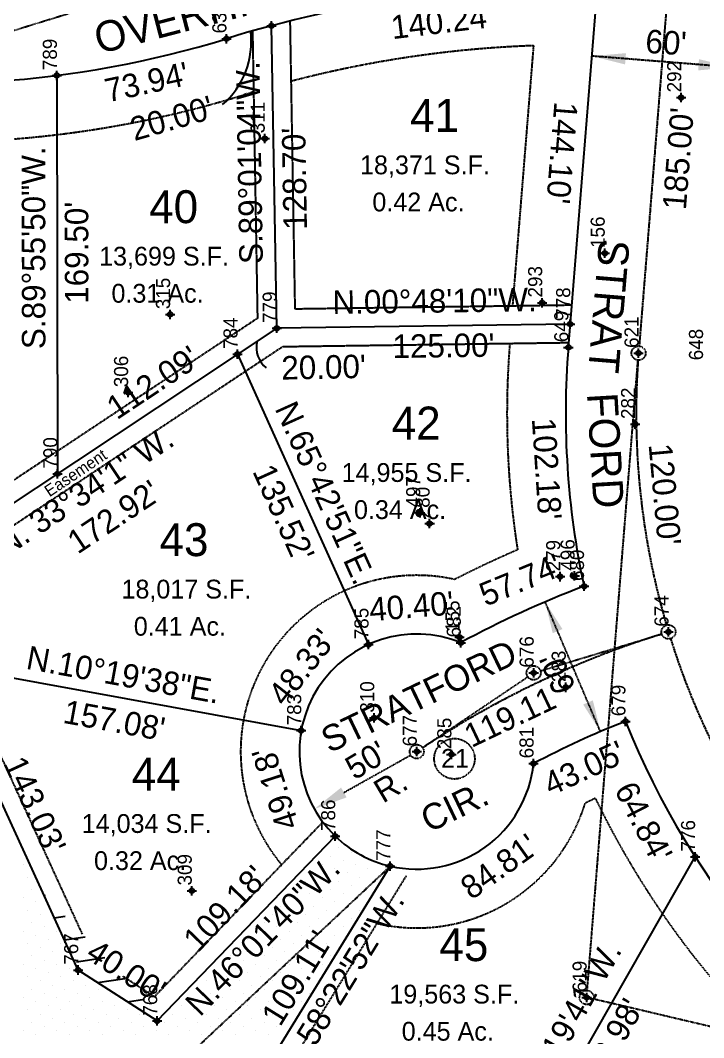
# Model space of a CAD drawing. Extents: x 26090 to 29323, y 9677 to 11446.
# Drawn here: x 27151.6 to 27442.6, y 10292.5 to 10725.3 of the extents above; entities that cross this region are included whole.
import ezdxf
from ezdxf.enums import TextEntityAlignment as Align

# ---------------------------------------------------------------- set-up
doc = ezdxf.new("R2010")
doc.units = 0
doc.header["$MEASUREMENT"] = 0
doc.header["$PDMODE"] = 34
doc.header["$PDSIZE"] = 2
for name, pattern in [('CENTER2', [1.125, 0.75, -0.125, 0.125, -0.125]), ('HIDDEN', [0.375, 0.25, -0.125]), ('HIDDEN2', [0.1875, 0.125, -0.0625])]:
    doc.linetypes.add(name, pattern=pattern)
doc.layers.get('0').update_dxf_attribs({"linetype": 'CONTINUOUS'})
for name, color, linetype in [('V-CTRL', 8, 'CONTINUOUS'), ('V-ESMT', 5, 'HIDDEN'), ('V-ESMT-TEXT', 5, 'CONTINUOUS'), ('V-PROP-AREA', 8, 'CONTINUOUS'), ('V-PROP-DIM', 7, 'CONTINUOUS'), ('V-PROP-LINE', 1, 'CONTINUOUS'), ('V-PROP-PATT', 9, 'CONTINUOUS'), ('V-PROP-SBCK', 8, 'HIDDEN2'), ('V-PROP-TEXT', 1, 'CONTINUOUS'), ('V-ROAD-CNTR', 3, 'CENTER2'), ('V-ROAD-DIM', 36, 'HIDDEN2'), ('V-ROAD-TEXT', 7, 'CONTINUOUS'), ('V-SITE-EWAT', 5, 'CONTINUOUS'), ('V-SSWR', 5, 'CONTINUOUS')]:
    doc.layers.add(name, color=color, linetype=linetype)

# ---------------------------------------------------------------- blocks, each defined once
blk = doc.blocks.new('*X3')
at = {"color": 0}
for p, q in [((27287.25, 10373.26), (27287.25, 10373.26)), ((27292.55, 10371.49), (27292.55, 10371.49)), ((27152.9, 10366.19), (27152.9, 10366.19)), ((27280.18, 10366.19), (27280.18, 10366.19)), ((27283.72, 10369.72), (27283.72, 10369.72)), ((27289.02, 10367.95), (27289.02, 10367.95)), ((27294.32, 10366.19), (27294.32, 10366.19)), ((27276.64, 10362.65), (27276.64, 10362.65)), ((27285.48, 10364.42), (27285.48, 10364.42)), ((27290.79, 10362.65), (27290.79, 10362.65)), ((27299.63, 10364.42), (27299.63, 10364.42)), ((27304.93, 10362.65), (27304.93, 10362.65)), ((27154.67, 10360.88), (27154.67, 10360.88)), ((27273.11, 10359.11), (27273.11, 10359.11)), ((27278.41, 10357.35), (27278.41, 10357.35)), ((27281.95, 10360.88), (27281.95, 10360.88)), ((27287.25, 10359.11), (27287.25, 10359.11)), ((27292.55, 10357.35), (27292.55, 10357.35)), ((27296.09, 10360.88), (27296.09, 10360.88)), ((27301.39, 10359.11), (27301.39, 10359.11)), ((27156.44, 10355.58), (27156.44, 10355.58)), ((27269.57, 10355.58), (27269.57, 10355.58)), ((27274.88, 10353.81), (27274.88, 10353.81)), ((27283.72, 10355.58), (27283.72, 10355.58)), ((27289.02, 10353.81), (27289.02, 10353.81)), ((27297.86, 10355.58), (27297.86, 10355.58)), ((27152.9, 10352.04), (27152.9, 10352.04)), ((27158.2, 10350.28), (27158.2, 10350.28)), ((27163.51, 10348.51), (27163.51, 10348.51)), ((27262.5, 10348.51), (27262.5, 10348.51)), ((27266.04, 10352.04), (27266.04, 10352.04)), ((27271.34, 10350.28), (27271.34, 10350.28)), ((27276.64, 10348.51), (27276.64, 10348.51)), ((27280.18, 10352.04), (27280.18, 10352.04)), ((27285.48, 10350.28), (27285.48, 10350.28)), ((27290.79, 10348.51), (27290.79, 10348.51)), ((27294.32, 10352.04), (27294.32, 10352.04)), ((27299.63, 10350.28), (27299.63, 10350.28)), ((27154.67, 10346.74), (27154.67, 10346.74)), ((27159.97, 10344.97), (27159.97, 10344.97)), ((27258.97, 10344.97), (27258.97, 10344.97)), ((27267.81, 10346.74), (27267.81, 10346.74)), ((27273.11, 10344.97), (27273.11, 10344.97)), ((27281.95, 10346.74), (27281.95, 10346.74)), ((27287.25, 10344.97), (27287.25, 10344.97)), ((27296.09, 10346.74), (27296.09, 10346.74)), ((27156.44, 10341.44), (27156.44, 10341.44)), ((27161.74, 10339.67), (27161.74, 10339.67)), ((27165.27, 10343.2), (27165.27, 10343.2)), ((27255.43, 10341.44), (27255.43, 10341.44)), ((27260.73, 10339.67), (27260.73, 10339.67)), ((27264.27, 10343.2), (27264.27, 10343.2)), ((27269.57, 10341.44), (27269.57, 10341.44)), ((27274.88, 10339.67), (27274.88, 10339.67)), ((27278.41, 10343.2), (27278.41, 10343.2)), ((27283.72, 10341.44), (27283.72, 10341.44)), ((27289.02, 10339.67), (27289.02, 10339.67)), ((27292.55, 10343.2), (27292.55, 10343.2)), ((27152.9, 10337.9), (27152.9, 10337.9)), ((27158.2, 10336.13), (27158.2, 10336.13)), ((27167.04, 10337.9), (27167.04, 10337.9)), ((27251.9, 10337.9), (27251.9, 10337.9)), ((27257.2, 10336.13), (27257.2, 10336.13)), ((27266.04, 10337.9), (27266.04, 10337.9)), ((27271.34, 10336.13), (27271.34, 10336.13)), ((27280.18, 10337.9), (27280.18, 10337.9)), ((27285.48, 10336.13), (27285.48, 10336.13)), ((27154.67, 10332.6), (27154.67, 10332.6)), ((27163.51, 10334.37), (27163.51, 10334.37)), ((27168.81, 10332.6), (27168.81, 10332.6)), ((27248.36, 10334.37), (27248.36, 10334.37)), ((27253.66, 10332.6), (27253.66, 10332.6)), ((27262.5, 10334.37), (27262.5, 10334.37)), ((27267.81, 10332.6), (27267.81, 10332.6)), ((27276.64, 10334.37), (27276.64, 10334.37)), ((27281.95, 10332.6), (27281.95, 10332.6)), ((27156.44, 10327.29), (27156.44, 10327.29)), ((27159.97, 10330.83), (27159.97, 10330.83)), ((27165.27, 10329.06), (27165.27, 10329.06)), ((27170.58, 10327.29), (27170.58, 10327.29)), ((27241.29, 10327.29), (27241.29, 10327.29)), ((27244.82, 10330.83), (27244.82, 10330.83)), ((27250.13, 10329.06), (27250.13, 10329.06)), ((27255.43, 10327.29), (27255.43, 10327.29)), ((27258.97, 10330.83), (27258.97, 10330.83)), ((27264.27, 10329.06), (27264.27, 10329.06)), ((27269.57, 10327.29), (27269.57, 10327.29)), ((27273.11, 10330.83), (27273.11, 10330.83)), ((27278.41, 10329.06), (27278.41, 10329.06)), ((27283.72, 10327.29), (27283.72, 10327.29)), ((27287.25, 10330.83), (27287.25, 10330.83)), ((27152.9, 10323.76), (27152.9, 10323.76)), ((27161.74, 10325.53), (27161.74, 10325.53)), ((27167.04, 10323.76), (27167.04, 10323.76)), ((27237.75, 10323.76), (27237.75, 10323.76)), ((27246.59, 10325.53), (27246.59, 10325.53)), ((27251.9, 10323.76), (27251.9, 10323.76)), ((27260.73, 10325.53), (27260.73, 10325.53)), ((27266.04, 10323.76), (27266.04, 10323.76)), ((27274.88, 10325.53), (27274.88, 10325.53)), ((27280.18, 10323.76), (27280.18, 10323.76)), ((27154.67, 10318.46), (27154.67, 10318.46)), ((27158.2, 10321.99), (27158.2, 10321.99)), ((27163.51, 10320.22), (27163.51, 10320.22)), ((27168.81, 10318.46), (27168.81, 10318.46)), ((27172.35, 10321.99), (27172.35, 10321.99)), ((27177.65, 10320.22), (27177.65, 10320.22)), ((27234.22, 10320.22), (27234.22, 10320.22)), ((27239.52, 10318.46), (27239.52, 10318.46)), ((27243.06, 10321.99), (27243.06, 10321.99)), ((27248.36, 10320.22), (27248.36, 10320.22)), ((27253.66, 10318.46), (27253.66, 10318.46)), ((27257.2, 10321.99), (27257.2, 10321.99)), ((27262.5, 10320.22), (27262.5, 10320.22)), ((27267.81, 10318.46), (27267.81, 10318.46)), ((27271.34, 10321.99), (27271.34, 10321.99)), ((27276.64, 10320.22), (27276.64, 10320.22)), ((27159.97, 10316.69), (27159.97, 10316.69)), ((27165.27, 10314.92), (27165.27, 10314.92)), ((27174.11, 10316.69), (27174.11, 10316.69)), ((27179.42, 10314.92), (27179.42, 10314.92)), ((27230.68, 10316.69), (27230.68, 10316.69)), ((27235.99, 10314.92), (27235.99, 10314.92)), ((27244.82, 10316.69), (27244.82, 10316.69)), ((27250.13, 10314.92), (27250.13, 10314.92)), ((27258.97, 10316.69), (27258.97, 10316.69)), ((27264.27, 10314.92), (27264.27, 10314.92)), ((27273.11, 10316.69), (27273.11, 10316.69)), ((27152.9, 10309.62), (27152.9, 10309.62)), ((27156.44, 10313.15), (27156.44, 10313.15)), ((27161.74, 10311.38), (27161.74, 10311.38)), ((27167.04, 10309.62), (27167.04, 10309.62)), ((27170.58, 10313.15), (27170.58, 10313.15)), ((27175.88, 10311.38), (27175.88, 10311.38)), ((27181.18, 10309.62), (27181.18, 10309.62)), ((27184.72, 10313.15), (27184.72, 10313.15)), ((27190.02, 10311.38), (27190.02, 10311.38)), ((27223.61, 10309.62), (27223.61, 10309.62)), ((27227.15, 10313.15), (27227.15, 10313.15)), ((27232.45, 10311.38), (27232.45, 10311.38)), ((27237.75, 10309.62), (27237.75, 10309.62)), ((27241.29, 10313.15), (27241.29, 10313.15)), ((27246.59, 10311.38), (27246.59, 10311.38)), ((27251.9, 10309.62), (27251.9, 10309.62)), ((27255.43, 10313.15), (27255.43, 10313.15)), ((27260.73, 10311.38), (27260.73, 10311.38)), ((27266.04, 10309.62), (27266.04, 10309.62)), ((27269.57, 10313.15), (27269.57, 10313.15)), ((27274.88, 10311.38), (27274.88, 10311.38)), ((27158.2, 10307.85), (27158.2, 10307.85)), ((27163.51, 10306.08), (27163.51, 10306.08)), ((27172.35, 10307.85), (27172.35, 10307.85)), ((27177.65, 10306.08), (27177.65, 10306.08)), ((27186.49, 10307.85), (27186.49, 10307.85)), ((27191.79, 10306.08), (27191.79, 10306.08)), ((27220.08, 10306.08), (27220.08, 10306.08)), ((27228.91, 10307.85), (27228.91, 10307.85)), ((27234.22, 10306.08), (27234.22, 10306.08)), ((27243.06, 10307.85), (27243.06, 10307.85)), ((27248.36, 10306.08), (27248.36, 10306.08)), ((27257.2, 10307.85), (27257.2, 10307.85)), ((27262.5, 10306.08), (27262.5, 10306.08)), ((27271.34, 10307.85), (27271.34, 10307.85)), ((27154.67, 10304.31), (27154.67, 10304.31)), ((27159.97, 10302.55), (27159.97, 10302.55)), ((27165.27, 10300.78), (27165.27, 10300.78)), ((27168.81, 10304.31), (27168.81, 10304.31)), ((27174.11, 10302.55), (27174.11, 10302.55)), ((27179.42, 10300.78), (27179.42, 10300.78)), ((27182.95, 10304.31), (27182.95, 10304.31)), ((27188.26, 10302.55), (27188.26, 10302.55)), ((27193.56, 10300.78), (27193.56, 10300.78)), ((27197.09, 10304.31), (27197.09, 10304.31)), ((27202.4, 10302.55), (27202.4, 10302.55)), ((27207.7, 10300.78), (27207.7, 10300.78)), ((27216.54, 10302.55), (27216.54, 10302.55)), ((27221.84, 10300.78), (27221.84, 10300.78)), ((27225.38, 10304.31), (27225.38, 10304.31)), ((27230.68, 10302.55), (27230.68, 10302.55)), ((27235.99, 10300.78), (27235.99, 10300.78)), ((27239.52, 10304.31), (27239.52, 10304.31)), ((27244.82, 10302.55), (27244.82, 10302.55)), ((27250.13, 10300.78), (27250.13, 10300.78)), ((27253.66, 10304.31), (27253.66, 10304.31)), ((27258.97, 10302.55), (27258.97, 10302.55)), ((27264.27, 10300.78), (27264.27, 10300.78)), ((27267.81, 10304.31), (27267.81, 10304.31)), ((27156.44, 10299.01), (27156.44, 10299.01)), ((27161.74, 10297.24), (27161.74, 10297.24)), ((27170.58, 10299.01), (27170.58, 10299.01)), ((27175.88, 10297.24), (27175.88, 10297.24)), ((27184.72, 10299.01), (27184.72, 10299.01)), ((27190.02, 10297.24), (27190.02, 10297.24)), ((27198.86, 10299.01), (27198.86, 10299.01)), ((27204.17, 10297.24), (27204.17, 10297.24)), ((27213, 10299.01), (27213, 10299.01)), ((27218.31, 10297.24), (27218.31, 10297.24)), ((27227.15, 10299.01), (27227.15, 10299.01)), ((27232.45, 10297.24), (27232.45, 10297.24)), ((27241.29, 10299.01), (27241.29, 10299.01)), ((27246.59, 10297.24), (27246.59, 10297.24)), ((27255.43, 10299.01), (27255.43, 10299.01)), ((27260.73, 10297.24), (27260.73, 10297.24)), ((27152.9, 10295.47), (27152.9, 10295.47)), ((27158.2, 10293.71), (27158.2, 10293.71)), ((27167.04, 10295.47), (27167.04, 10295.47)), ((27172.35, 10293.71), (27172.35, 10293.71)), ((27181.18, 10295.47), (27181.18, 10295.47)), ((27186.49, 10293.71), (27186.49, 10293.71)), ((27195.33, 10295.47), (27195.33, 10295.47)), ((27200.63, 10293.71), (27200.63, 10293.71)), ((27209.47, 10295.47), (27209.47, 10295.47)), ((27214.77, 10293.71), (27214.77, 10293.71)), ((27223.61, 10295.47), (27223.61, 10295.47)), ((27228.91, 10293.71), (27228.91, 10293.71)), ((27237.75, 10295.47), (27237.75, 10295.47)), ((27243.06, 10293.71), (27243.06, 10293.71)), ((27251.9, 10295.47), (27251.9, 10295.47)), ((27257.2, 10293.71), (27257.2, 10293.71))]:
    blk.add_line(p, q, dxfattribs=at)
blk = doc.blocks.new('*X6')
at = {"color": 0}
for p, q in [((27161.73, 10353), (27162.28, 10353.09)), ((27166.06, 10343.54), (27170.72, 10344.25)), ((27170.4, 10334.09), (27179.16, 10335.41)), ((27175.51, 10324.75), (27187.59, 10326.58)), ((27184.51, 10315.99), (27196.03, 10317.74)), ((27197.23, 10307.81), (27204.47, 10308.9))]:
    blk.add_line(p, q, dxfattribs=at)

msp = doc.modelspace()

# ---------------------------------------------------------------- linework, layer by layer
at = {"layer": 'V-CTRL'}
for p in [(27258.56, 10723.06), (27239.34, 10717.53), (27167.16, 10701.91), (27433.01, 10692.46), (27255.66, 10675.05), (27400.44, 10626.27), (27373.81, 10605.2), (27215.35, 10600.22), (27260.77, 10594.38), (27385.76, 10596.13), (27384.95, 10586.17), (27244.1, 10583.32), (27414.85, 10583.75), (27197.48, 10567.04), (27413.39, 10553.51), (27167.37, 10532.41), (27321.88, 10515.84), (27325.89, 10511.27), (27381.49, 10488.67), (27387.63, 10488.98), (27391.62, 10484.57), (27427.6, 10465.14), (27299.84, 10459.8), (27338.62, 10462.92), (27339.14, 10460.58), (27370.18, 10447.72), (27383.84, 10441.59), (27302.3, 10428.56), (27409.25, 10427.06), (27271.21, 10423.19), (27320.4, 10414.23), (27335.13, 10413.05), (27370.14, 10409.13), (27285.69, 10378.24), (27438.92, 10369.52), (27309.13, 10365.51), (27224.59, 10355.05), (27176.25, 10321.31), (27392.75, 10309.64), (27209.88, 10299.66)]:
    msp.add_point(p, dxfattribs=at)
at = {"layer": 'V-ESMT'}
for p, q in [((27268.63, 10602.49), (27266.53, 10725.11)), ((27252.69, 10598.63), (27250.6, 10720.87)), ((27386.4, 10604.14), (27268.63, 10602.49)), ((27252.69, 10598.63), (27103.39, 10499.56)), ((27263.23, 10586.42), (27110.14, 10484.83)), ((27385.11, 10588.12), (27263.23, 10586.42)), ((27178.06, 10336.56), (27110.14, 10484.83)), ((27208.68, 10309.95), (27279.93, 10383.8)), ((27227.03, 10288.63), (27309.13, 10365.51)), ((27262.85, 10275.08), (27315.94, 10361.32)), ((27208.68, 10309.95), (27195.15, 10318.66))]:
    msp.add_line(p, q, dxfattribs=at)
at = {"layer": 'V-PROP-DIM'}
msp.add_arc((27214.08, 10716.47), 35.87, 311.2086, 6.6398, dxfattribs=at)
at = {"layer": 'V-PROP-LINE'}
for p, q in [((27384.95, 10586.17), (27397.34, 10739.77)), ((27260.77, 10594.38), (27258.56, 10723.06)), ((27167.16, 10701.91), (27167.37, 10532.41)), ((27385.76, 10596.13), (27260.77, 10594.38)), ((27260.77, 10594.38), (27100.02, 10487.71)), ((27244.1, 10583.32), (27299.84, 10459.8)), ((27161.15, 10354.27), (27075.03, 10542.26)), ((27116.68, 10451.35), (27271.21, 10423.19)), ((27209.88, 10299.66), (27285.69, 10378.24)), ((27251.92, 10272.6), (27309.13, 10365.51)), ((27348.34, 10210.54), (27438.92, 10369.52)), ((27176.25, 10321.31), (27161.15, 10354.27)), ((27209.88, 10299.66), (27176.25, 10321.31))]:
    msp.add_line(p, q, dxfattribs=at)
for centre, radius, start, end in [((27113.59, 11123.97), 425.45, 233.5551, 287.1914), ((27387.12, 10239.87), 500, 88.8293, 107.1914), ((27733.82, 10558.03), 350, 175.3895, 192.1168), ((27543.71, 10082.37), 430, 110.7149, 118.4087), ((27320.4, 10414.23), 50, 67.9928, 226.0278), ((27543.71, 10082.37), 370, 111.3109, 117.9769), ((27733.82, 10558.03), 350, 201.9745, 238.8344), ((27320.4, 10414.23), 50, 256.9644, 354.1452), ((27320.4, 10414.23), 50, 226.0278, 256.9644)]:
    msp.add_arc(centre, radius, start, end, dxfattribs=at)
at = {"layer": 'V-PROP-SBCK'}
msp.add_line((27361.29, 10603.79), (27370.23, 10714.57), dxfattribs=at)
for centre, radius, start, end in [((27113.59, 11123.97), 450.45, 234.5727, 287.1914), ((27387.12, 10239.87), 475, 92.0387, 104.6526), ((27387.12, 10239.87), 475, 106.6477, 107.1914), ((27733.82, 10558.03), 375, 175.3895, 188.8905), ((27543.71, 10082.37), 455, 113.3572, 117.0847), ((27320.4, 10414.23), 75, 77.5671, 219.9046), ((27320.4, 10414.23), 75, 256.9909, 342.9806), ((27543.71, 10082.37), 345, 115.2719, 116.0663), ((27733.82, 10558.03), 375, 205.8807, 238.8344)]:
    msp.add_arc(centre, radius, start, end, dxfattribs=at)
at = {"layer": 'V-ROAD-CNTR'}
msp.add_line((27429.48, 10765.17), (27415.1, 10586.75), dxfattribs=at)
for centre, radius, start, end in [((27387.12, 10239.87), 530, 51.2657, 85.0652), ((27733.82, 10558.03), 320, 175.9266, 196.3382), ((27543.71, 10082.37), 400, 107.3051, 123.5073), ((27733.82, 10558.03), 320, 197.4125, 256.2022)]:
    msp.add_arc(centre, radius, start, end, dxfattribs=at)
at = {"layer": 'V-ROAD-DIM'}
for p, q in [((27227.61, 10745.31), (26963.12, 10663.48)), ((27454.76, 10705.37), (27394.95, 10710.13)), ((27392.99, 10312.64), (27414.61, 10580.76)), ((27398.62, 10422.73), (27375.09, 10477.92)), ((27373.05, 10448.59), (27424.73, 10464.27)), ((27322.89, 10415.9), (27367.69, 10446.05)), ((27289.35, 10396.84), (27317.79, 10412.76)), ((27657.5, 10247.25), (27395.67, 10308.96))]:
    msp.add_line(p, q, dxfattribs=at)
for centre, radius in [((27414.85, 10583.75), 3), ((27427.6, 10465.14), 3), ((27370.18, 10447.72), 3), ((27336.46, 10411.19), 8.62), ((27320.4, 10414.23), 3), ((27392.75, 10309.64), 3)]:
    msp.add_circle(centre, radius, dxfattribs=at)
for points in [[(27409.11, 10706.59), (27409.49, 10711.38), (27394.95, 10710.13)], [(27440.58, 10708.83), (27440.22, 10704.04), (27454.76, 10705.37)], [(27378.29, 10464.61), (27382.43, 10466.37), (27375.09, 10477.92)], [(27395.4, 10436.03), (27391.26, 10434.27), (27398.62, 10422.73)], [(27290.53, 10394.75), (27288.18, 10398.94), (27276.79, 10389.81)]]:
    msp.add_solid(points, dxfattribs=at)
at = {"layer": 'V-SITE-EWAT'}
msp.add_arc((27263.15, 10586.19), 11.04, 167.8973, 231.8378, dxfattribs=at)

# ---------------------------------------------------------------- block references
at = {"layer": 'V-PROP-PATT'}
msp.add_blockref('*X3', (0, 0), dxfattribs=at)
at = {"layer": 'V-SSWR'}
msp.add_blockref('*X6', (0, 0), dxfattribs=at)

# ---------------------------------------------------------------- texts
at = {"layer": 'V-CTRL'}
for s, p in [(' 633 ', (27239.34, 10717.53)), (' 789 ', (27167.16, 10701.91)), (' 292 ', (27433.01, 10692.46)), (' 311 ', (27255.66, 10675.05)), (' 156 ', (27400.44, 10626.27)), (' 293 ', (27373.81, 10605.2)), (' 315 ', (27215.35, 10600.22)), (' 779 ', (27260.77, 10594.38)), (' 778 ', (27385.76, 10596.13)), (' 649 ', (27384.95, 10586.17)), (' 784 ', (27244.1, 10583.32)), (' 621 ', (27414.85, 10583.75)), (' 648 ', (27442.3, 10578.48)), (' 306 ', (27197.48, 10567.04)), (' 282 ', (27413.39, 10553.51)), (' 790 ', (27167.37, 10532.41)), (' 497 ', (27321.88, 10515.84)), (' 280 ', (27325.89, 10511.27)), (' 496 ', (27387.63, 10488.98)), (' 279 ', (27381.49, 10488.67)), (' 680 ', (27391.62, 10484.57)), (' 155 ', (27338.62, 10462.92)), (' 674 ', (27427.6, 10465.14)), (' 785 ', (27299.84, 10459.8)), (' 682 ', (27339.14, 10460.58)), (' 676 ', (27370.18, 10447.72)), (' 283 ', (27383.84, 10441.59)), (' 310 ', (27302.3, 10428.56)), (' 679 ', (27409.25, 10427.06)), (' 783 ', (27271.21, 10423.19)), (' 677 ', (27320.4, 10414.23)), (' 285 ', (27335.13, 10413.05)), (' 681 ', (27370.14, 10409.13)), (' 786 ', (27285.69, 10378.24)), (' 776 ', (27438.92, 10369.52)), (' 777 ', (27309.13, 10365.51)), (' 309 ', (27224.59, 10355.05)), (' 767 ', (27176.25, 10321.31)), (' 619 ', (27392.75, 10309.64)), (' 768 ', (27209.88, 10299.66))]:
    msp.add_text(s, height=6, rotation=90, dxfattribs=at).set_placement(p)
at = {"layer": 'V-ESMT-TEXT'}
msp.add_text("8' Utility           Easement", height=5, rotation=33.8635, dxfattribs=at).set_placement((27127.78, 10498.07))
at = {"layer": 'V-PROP-AREA'}
for s, p in [('18,371 S.F.', (27296.23, 10659.85)), ('0.42 Ac.', (27301.49, 10644.06)), ('13,699 S.F.', (27185.13, 10621.01)), ('0.31 Ac.', (27190.39, 10605.22)), ('14,955 S.F.', (27288.4, 10528.97)), ('0.34 Ac.', (27293.66, 10513.18)), ('18,017 S.F.', (27194.65, 10479.36)), ('0.41 Ac.', (27199.91, 10463.56)), ('14,034 S.F.', (27177.71, 10379.64)), ('0.32 Ac.', (27182.97, 10363.84)), ('19,563 S.F.', (27308.72, 10307.06)), ('0.45 Ac.', (27313.98, 10291.27))]:
    msp.add_text(s, height=8, dxfattribs=at).set_placement(p)
at = {"layer": 'V-PROP-DIM'}
for s, rotation, p in [("140.24'", 6.8644, (27331.05, 10724.87)), ("73.94'", 12.2125, (27205.36, 10699.11)), ('S.89%%d01\'04"W.', 90.9823, (27249.15, 10664.81)), ("20.00'", 16.0453, (27216.09, 10683.74)), ("144.10'", 265.3895, (27382.29, 10668.96)), ("128.70'", 90.9823, (27268.29, 10657.97)), ('S.89%%d55\'50"W.', 90.0694, (27157.22, 10628.61)), ("169.50'", 90.0694, (27175.54, 10626.47)), ('N.00%%d48\'10"W.', 0.8027, (27327.99, 10606)), ("125.00'", 0.8027, (27331.79, 10586.95)), ("112.09'", 33.567, (27208.06, 10571.34)), ("20.00'", 1.1284, (27280.73, 10577.84)), ('N.65%%d42\'51"E.', 294.2857, (27281.48, 10524.32)), ("102.18'", 273.7531, (27375.81, 10534.55)), ('N. 33%%d34\'1" W.', 33.567, (27178.97, 10525.1)), ("135.52'", 294.2857, (27263.76, 10515.77)), ("172.92'", 33.567, (27191.36, 10514.18)), ("57.74'", 22.2155, (27364.51, 10487.25)), ("40.40'", 4.603, (27318.1, 10476.12)), ("48.33'", 51.9793, (27271.41, 10450.26)), ('N.10%%d19\'38"E.', 349.6729, (27195.5, 10446.98)), ("157.08'", 349.6729, (27191.63, 10427.55)), ("43.05'", 24.6439, (27391.7, 10407.27)), ("49.18'", 107.8504, (27260.14, 10398.48)), ("143.03'", 294.6127, (27157.83, 10391.54)), ("64.84'", 297.2814, (27417.04, 10384.28)), ("84.81'", 35.5548, (27355.45, 10365.41)), ('N.46%%d01\'40"W.', 46.0278, (27254.74, 10335.88)), ("109.18'", 46.0278, (27238.79, 10347.63)), ('N.58%%d22\'52"W.', 58.3812, (27288.62, 10316.58)), ("109.11'", 58.3812, (27269.37, 10317.97)), ("40.00'", 327.2303, (27196.77, 10321)), ('N.60%%d19\'41"W.', 60.3282, (27382.19, 10294.36)), ("182.98'", 60.3282, (27402.32, 10288.89))]:
    msp.add_text(s, height=10, rotation=rotation, dxfattribs=at).set_placement(p, align=Align.MIDDLE)
at = {"layer": 'V-PROP-TEXT'}
for s, p in [('41', (27317.57, 10677.89)), ('40', (27206.47, 10639.05)), ('42', (27309.74, 10547.01)), ('43', (27210.88, 10497.4)), ('44', (27199.04, 10397.68)), ('45', (27330.05, 10325.1))]:
    msp.add_text(s, height=14, dxfattribs=at).set_placement(p)
at = {"layer": 'V-ROAD-DIM'}
for s, rotation, p in [("60'", 356.3181, (27417.52, 10711.53)), ("60'", 112.9618, (27388.33, 10441.42)), ("50' ", 30.6356, (27293.87, 10401.91)), ('R.', 30.6356, (27306.03, 10392.05))]:
    msp.add_text(s, height=10, rotation=rotation, dxfattribs=at).set_placement(p)
for s, rotation, p in [("185.00'", 85.3895, (27431.74, 10666.48)), ("120.00'", 275.2681, (27426.07, 10523.7)), ("119.11'", 25.4062, (27361.21, 10429.57))]:
    msp.add_text(s, height=10, rotation=rotation, dxfattribs=at).set_placement(p, align=Align.MIDDLE)
msp.add_attdef('21', text='21', height=8, dxfattribs=at).set_placement((27336.69, 10411.43), align=Align.MIDDLE)
at = {"layer": 'V-ROAD-TEXT'}
for s, rotation, p in [('OVERHILL', 14.5945, (27185.11, 10710.95)), ('STRAT', 265.2314, (27398.1, 10632.67)), ('FORD', 273.3728, (27392.85, 10566.54))]:
    msp.add_text(s, height=13, rotation=rotation, dxfattribs=at).set_placement(p)
for s, p in [('STRATFORD', (27321.29, 10437.88)), ('CIR.', (27336.44, 10390.92))]:
    msp.add_text(s, height=11, rotation=25.6915, dxfattribs=at).set_placement(p, align=Align.MIDDLE)

doc.saveas('drawing.dxf')
